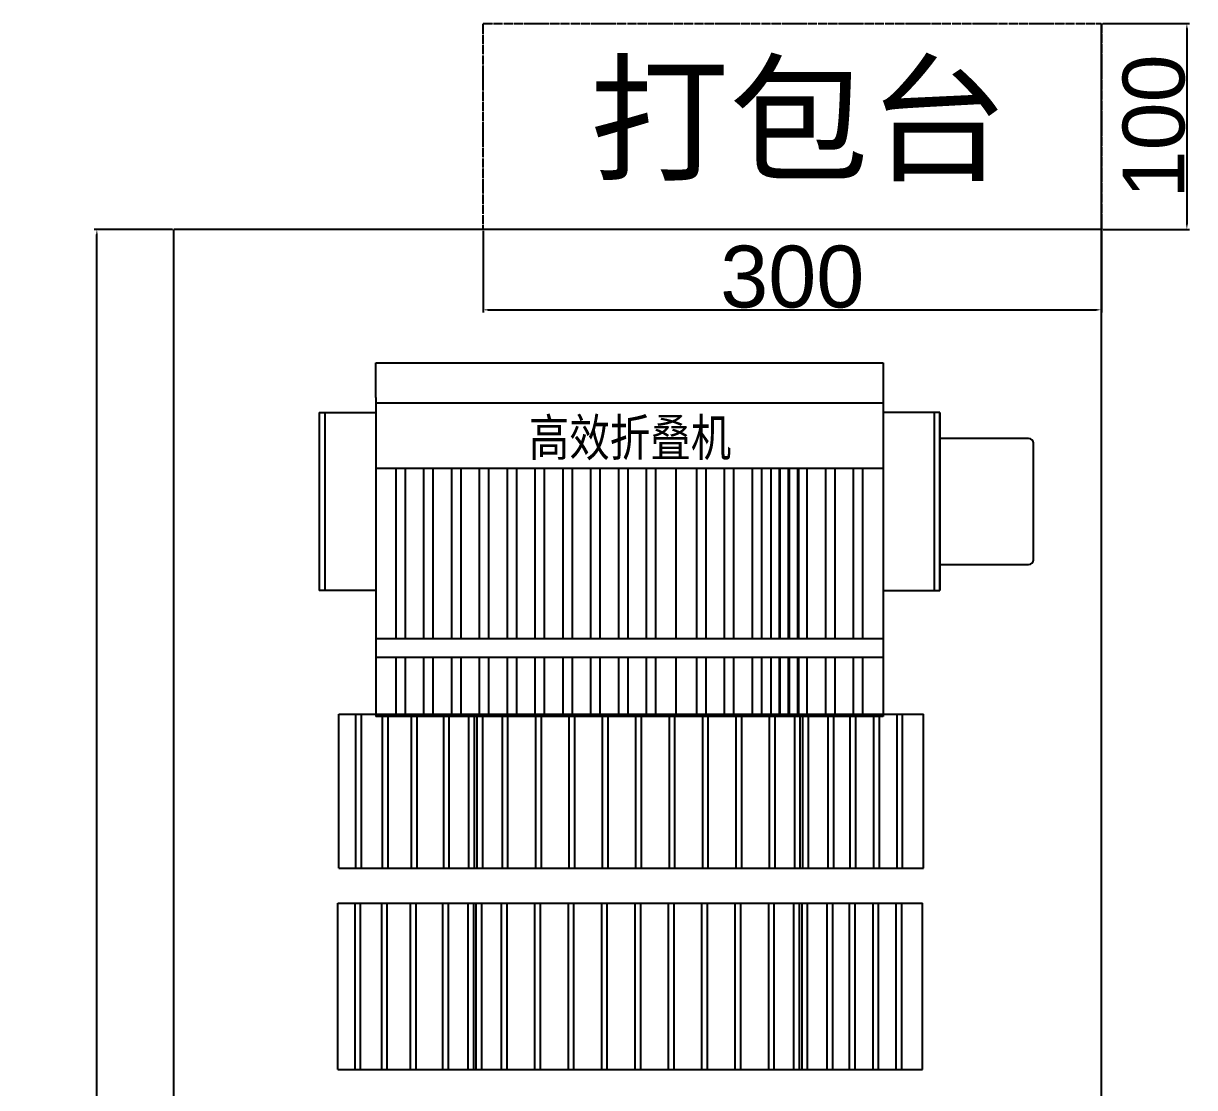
# Model space of a CAD drawing. Header units: millimetres. Extents: x 1761 to 11571, y -2876 to 3504.
# Drawn here: x 3089 to 3657, y 373 to 890 of the extents above; entities that cross this region are included whole.
import ezdxf

# ---------------------------------------------------------------- set-up
doc = ezdxf.new("R2010")
doc.units = ezdxf.units.MM
doc.linetypes.add('DOTE', pattern=[2.42, 2, -0.2, 0.02, -0.2])
for name, color, linetype in [('02', 254, 'Continuous'), ('11', 254, 'Continuous'), ('DOTE', 254, 'DOTE'), ('new', 7, 'Continuous'), ('PUB_TEXT', 254, 'Continuous')]:
    doc.layers.add(name, color=color, linetype=linetype)
doc.styles.get("Standard").update_dxf_attribs({"font": 'arial.ttf', "height": 30})
doc.styles.add('图纸中文说明', font='simplex.shx', dxfattribs={"width": 0.8, "bigfont": 'hztxt.shx'})
doc.dimstyles.new('ISO-25', dxfattribs={"dimtxt": 100, "dimasz": 2.5, "dimexe": 1.25, "dimexo": 0.625, "dimtad": 1, "dimtxsty": 'Standard', "dimcen": 2.5, "dimclrd": 2, "dimclre": 2, "dimclrt": 1, "dimadec": 0, "dimazin": 0, "dimtfac": 1, "dimtmove": 0, "dimatfit": 3, "dimfxl": 0, "dimarcsym": 0})

# ---------------------------------------------------------------- blocks, each defined once
blk = doc.blocks.new('SBJ')
at = {"color": 9}
for p, q in [((173129.8, 86358), (173129.8, 86278)), ((175865.3, 86358), (175865.3, 86278)), ((175865.3, 84638.8), (173129.8, 84638.8))]:
    blk.add_line(p, q, dxfattribs=at)
at = {"layer": '02', "color": 9}
for p, q in [((173239.8, 85056.6), (173239.8, 85978)), ((173289.8, 85056.6), (173289.8, 85978)), ((173389.8, 85056.6), (173389.8, 85978)), ((173439.8, 85056.6), (173439.8, 85978)), ((173539.8, 85056.6), (173539.8, 85978)), ((173589.8, 85056.6), (173589.8, 85978)), ((173689.8, 85056.6), (173689.8, 85978)), ((173739.8, 85056.6), (173739.8, 85978)), ((173839.8, 85056.6), (173839.8, 85978)), ((173889.8, 85056.6), (173889.8, 85978)), ((173989.8, 85056.6), (173989.8, 85978)), ((174039.8, 85056.6), (174039.8, 85978)), ((174139.8, 85056.6), (174139.8, 85978)), ((174189.8, 85056.6), (174189.8, 85978)), ((174289.8, 85056.6), (174289.8, 85978)), ((174339.8, 85056.6), (174339.8, 85978)), ((174439.8, 85056.6), (174439.8, 85978)), ((174489.8, 85056.6), (174489.8, 85978)), ((174589.8, 85056.6), (174589.8, 85978)), ((174639.8, 85056.6), (174639.8, 85978)), ((174749.8, 85056.6), (174749.8, 85978)), ((174860.2, 85056.6), (174860.2, 85978)), ((174910.2, 85056.6), (174910.2, 85978)), ((175010.2, 85056.6), (175010.2, 85978)), ((175060.2, 85056.6), (175060.2, 85978)), ((175160.2, 85056.6), (175160.2, 85978)), ((175210.2, 85056.6), (175210.2, 85978)), ((175260.6, 85056.6), (175260.6, 85978)), ((175305.7, 85056.6), (175305.7, 85978)), ((175310.2, 85056.6), (175310.2, 85978)), ((175310.6, 85056.6), (175310.6, 85978)), ((175355.3, 85056.6), (175355.3, 85978)), ((175360.2, 85056.6), (175360.2, 85978)), ((175405.7, 85056.6), (175405.7, 85978)), ((175410.6, 85056.6), (175410.6, 85978)), ((175455.7, 85056.6), (175455.7, 85978)), ((175455.7, 85056.6), (175455.7, 85978)), ((175555.7, 85056.6), (175555.7, 85978)), ((175605.7, 85056.6), (175605.7, 85978)), ((175705.7, 85056.6), (175705.7, 85978)), ((175755.7, 85056.6), (175755.7, 85978)), ((175865.3, 85056.6), (173129.8, 85056.6)), ((175865.3, 84956.2), (173129.8, 84956.2)), ((173239.8, 84637.5), (173239.8, 84956.2)), ((173289.8, 84637.5), (173289.8, 84956.2)), ((173389.8, 84637.5), (173389.8, 84956.2)), ((173439.8, 84637.5), (173439.8, 84956.2)), ((173539.8, 84637.5), (173539.8, 84956.2)), ((173589.8, 84637.5), (173589.8, 84956.2)), ((173689.8, 84637.5), (173689.8, 84956.2)), ((173739.8, 84637.5), (173739.8, 84956.2)), ((173839.8, 84637.5), (173839.8, 84956.2)), ((173889.8, 84637.5), (173889.8, 84956.2)), ((173989.8, 84637.5), (173989.8, 84956.2)), ((174039.8, 84637.5), (174039.8, 84956.2)), ((174139.8, 84637.5), (174139.8, 84956.2)), ((174189.8, 84637.5), (174189.8, 84956.2)), ((174289.8, 84637.5), (174289.8, 84956.2)), ((174339.8, 84637.5), (174339.8, 84956.2)), ((174439.8, 84637.5), (174439.8, 84956.2)), ((174489.8, 84637.5), (174489.8, 84956.2)), ((174589.8, 84637.5), (174589.8, 84956.2)), ((174639.8, 84637.5), (174639.8, 84956.2)), ((174749.8, 84637.5), (174749.8, 84956.2)), ((174860.2, 84637.5), (174860.2, 84956.2)), ((174910.2, 84637.5), (174910.2, 84956.2)), ((175010.2, 84637.5), (175010.2, 84956.2)), ((175060.2, 84637.5), (175060.2, 84956.2)), ((175160.2, 84637.5), (175160.2, 84956.2)), ((175210.2, 84637.5), (175210.2, 84956.2)), ((175260.6, 84637.5), (175260.6, 84956.2)), ((175305.7, 84637.5), (175305.7, 84956.2)), ((175310.2, 84637.5), (175310.2, 84956.2)), ((175310.6, 84637.5), (175310.6, 84956.2)), ((175355.3, 84637.5), (175355.3, 84956.2)), ((175360.2, 84637.5), (175360.2, 84956.2)), ((175405.7, 84637.5), (175405.7, 84956.2)), ((175410.6, 84637.5), (175410.6, 84956.2)), ((175455.7, 84637.5), (175455.7, 84956.2)), ((175455.7, 84637.5), (175455.7, 84956.2)), ((175555.7, 84637.5), (175555.7, 84956.2)), ((175605.7, 84637.5), (175605.7, 84956.2)), ((175705.7, 84637.5), (175705.7, 84956.2)), ((175755.7, 84637.5), (175755.7, 84956.2)), ((172930.3, 84651.3), (176082.3, 84651.3)), ((172930.3, 83821), (172930.3, 84651.3)), ((173023, 83821), (173023, 84651.3)), ((173053, 83821), (173053, 84651.3)), ((173080.3, 84651.3), (175932.3, 84651.3)), ((173166.5, 83821), (173166.5, 84651.3)), ((173196.5, 83821), (173196.5, 84651.3)), ((173322.4, 83821), (173322.4, 84651.3)), ((173352.4, 83821), (173352.4, 84651.3)), ((173496.5, 83821), (173496.5, 84651.3)), ((173526.5, 83821), (173526.5, 84651.3)), ((173632.5, 83821), (173632.5, 84651.3)), ((173632.5, 83821), (173632.5, 84651.3)), ((173632.5, 83821), (173632.5, 84651.3)), ((173662.5, 83821), (173662.5, 84651.3)), ((173662.5, 83821), (173662.5, 84651.3)), ((173662.5, 83821), (173662.5, 84651.3)), ((173676.5, 83821), (173676.5, 84651.3)), ((173706.5, 83821), (173706.5, 84651.3)), ((173812.5, 83821), (173812.5, 84651.3)), ((173812.5, 83821), (173812.5, 84651.3)), ((173812.5, 83821), (173812.5, 84651.3)), ((173812.5, 83821), (173812.5, 84651.3)), ((173842.5, 83821), (173842.5, 84651.3)), ((173842.5, 83821), (173842.5, 84651.3)), ((173842.5, 83821), (173842.5, 84651.3)), ((173842.5, 83821), (173842.5, 84651.3)), ((173992.5, 83821), (173992.5, 84651.3)), ((173992.5, 83821), (173992.5, 84651.3)), ((173992.5, 83821), (173992.5, 84651.3)), ((173992.5, 83821), (173992.5, 84651.3)), ((174022.5, 83821), (174022.5, 84651.3)), ((174022.5, 83821), (174022.5, 84651.3)), ((174022.5, 83821), (174022.5, 84651.3)), ((174022.5, 83821), (174022.5, 84651.3)), ((174172.5, 83821), (174172.5, 84651.3)), ((174172.5, 83821), (174172.5, 84651.3)), ((174202.5, 83821), (174202.5, 84651.3)), ((174202.5, 83821), (174202.5, 84651.3)), ((174352.5, 83821), (174352.5, 84651.3)), ((174352.5, 83821), (174352.5, 84651.3)), ((174382.5, 83821), (174382.5, 84651.3)), ((174382.5, 83821), (174382.5, 84651.3)), ((174532.5, 83821), (174532.5, 84651.3)), ((174532.5, 83821), (174532.5, 84651.3)), ((174532.5, 83821), (174532.5, 84651.3)), ((174532.5, 83821), (174532.5, 84651.3)), ((174562.5, 83821), (174562.5, 84651.3)), ((174562.5, 83821), (174562.5, 84651.3)), ((174562.5, 83821), (174562.5, 84651.3)), ((174562.5, 83821), (174562.5, 84651.3)), ((174712.5, 83821), (174712.5, 84651.3)), ((174712.5, 83821), (174712.5, 84651.3)), ((174712.5, 83821), (174712.5, 84651.3)), ((174712.5, 83821), (174712.5, 84651.3)), ((174712.5, 83821), (174712.5, 84651.3)), ((174742.5, 83821), (174742.5, 84651.3)), ((174742.5, 83821), (174742.5, 84651.3)), ((174742.5, 83821), (174742.5, 84651.3)), ((174742.5, 83821), (174742.5, 84651.3)), ((174742.5, 83821), (174742.5, 84651.3)), ((174892.5, 83821), (174892.5, 84651.3)), ((174892.5, 83821), (174892.5, 84651.3)), ((174892.5, 83821), (174892.5, 84651.3)), ((174922.5, 83821), (174922.5, 84651.3)), ((174922.5, 83821), (174922.5, 84651.3)), ((174922.5, 83821), (174922.5, 84651.3)), ((175072.5, 83821), (175072.5, 84651.3)), ((175102.5, 83821), (175102.5, 84651.3)), ((175252.5, 83821), (175252.5, 84651.3)), ((175252.5, 83821), (175252.5, 84651.3)), ((175252.5, 83821), (175252.5, 84651.3)), ((175282.5, 83821), (175282.5, 84651.3)), ((175282.5, 83821), (175282.5, 84651.3)), ((175282.5, 83821), (175282.5, 84651.3)), ((175388.5, 83821), (175388.5, 84651.3)), ((175388.5, 83821), (175388.5, 84651.3)), ((175388.5, 83821), (175388.5, 84651.3)), ((175418.5, 83821), (175418.5, 84651.3)), ((175418.5, 83821), (175418.5, 84651.3)), ((175418.5, 83821), (175418.5, 84651.3)), ((175432.5, 83821), (175432.5, 84651.3)), ((175432.5, 83821), (175432.5, 84651.3)), ((175432.5, 83821), (175432.5, 84651.3)), ((175432.5, 83821), (175432.5, 84651.3)), ((175462.5, 83821), (175462.5, 84651.3)), ((175462.5, 83821), (175462.5, 84651.3)), ((175462.5, 83821), (175462.5, 84651.3)), ((175462.5, 83821), (175462.5, 84651.3)), ((175568.5, 83821), (175568.5, 84651.3)), ((175598.5, 83821), (175598.5, 84651.3)), ((175688, 83821), (175688, 84651.3)), ((175718, 83821), (175718, 84651.3)), ((175815.3, 83821), (175815.3, 84651.3)), ((175845.3, 83821), (175845.3, 84651.3)), ((175939.7, 83821), (175939.7, 84651.3)), ((175969.7, 83821), (175969.7, 84651.3)), ((176082.3, 83821), (176082.3, 84651.3)), ((172930.3, 83821), (176082.3, 83821)), ((172925.8, 83631.6), (176077.8, 83631.6)), ((172925.8, 82735.2), (172925.8, 83631.6)), ((173018.5, 82735.2), (173018.5, 83631.6)), ((173048.5, 82735.2), (173048.5, 83631.6)), ((173075.8, 83631.6), (175927.8, 83631.6)), ((173162, 82735.2), (173162, 83631.6)), ((173192, 82735.2), (173192, 83631.6)), ((173317.9, 82735.2), (173317.9, 83631.6)), ((173347.9, 82735.2), (173347.9, 83631.6)), ((173492, 82735.2), (173492, 83631.6)), ((173522, 82735.2), (173522, 83631.6)), ((173628, 82735.2), (173628, 83631.6)), ((173628, 82735.2), (173628, 83631.6)), ((173628, 82735.2), (173628, 83631.6)), ((173658, 82735.2), (173658, 83631.6)), ((173658, 82735.2), (173658, 83631.6)), ((173658, 82735.2), (173658, 83631.6)), ((173672, 82735.2), (173672, 83631.6)), ((173702, 82735.2), (173702, 83631.6)), ((173808, 82735.2), (173808, 83631.6)), ((173808, 82735.2), (173808, 83631.6)), ((173808, 82735.2), (173808, 83631.6)), ((173808, 82735.2), (173808, 83631.6)), ((173838, 82735.2), (173838, 83631.6)), ((173838, 82735.2), (173838, 83631.6)), ((173838, 82735.2), (173838, 83631.6)), ((173838, 82735.2), (173838, 83631.6)), ((173988, 82735.2), (173988, 83631.6)), ((173988, 82735.2), (173988, 83631.6)), ((173988, 82735.2), (173988, 83631.6)), ((173988, 82735.2), (173988, 83631.6)), ((174018, 82735.2), (174018, 83631.6)), ((174018, 82735.2), (174018, 83631.6)), ((174018, 82735.2), (174018, 83631.6)), ((174018, 82735.2), (174018, 83631.6)), ((174168, 82735.2), (174168, 83631.6)), ((174168, 82735.2), (174168, 83631.6)), ((174198, 82735.2), (174198, 83631.6)), ((174198, 82735.2), (174198, 83631.6)), ((174348, 82735.2), (174348, 83631.6)), ((174348, 82735.2), (174348, 83631.6)), ((174378, 82735.2), (174378, 83631.6)), ((174378, 82735.2), (174378, 83631.6)), ((174528, 82735.2), (174528, 83631.6)), ((174528, 82735.2), (174528, 83631.6)), ((174528, 82735.2), (174528, 83631.6)), ((174528, 82735.2), (174528, 83631.6)), ((174558, 82735.2), (174558, 83631.6)), ((174558, 82735.2), (174558, 83631.6)), ((174558, 82735.2), (174558, 83631.6)), ((174558, 82735.2), (174558, 83631.6)), ((174708, 82735.2), (174708, 83631.6)), ((174708, 82735.2), (174708, 83631.6)), ((174708, 82735.2), (174708, 83631.6)), ((174708, 82735.2), (174708, 83631.6)), ((174708, 82735.2), (174708, 83631.6)), ((174738, 82735.2), (174738, 83631.6)), ((174738, 82735.2), (174738, 83631.6)), ((174738, 82735.2), (174738, 83631.6)), ((174738, 82735.2), (174738, 83631.6)), ((174738, 82735.2), (174738, 83631.6)), ((174888, 82735.2), (174888, 83631.6)), ((174888, 82735.2), (174888, 83631.6)), ((174888, 82735.2), (174888, 83631.6)), ((174918, 82735.2), (174918, 83631.6)), ((174918, 82735.2), (174918, 83631.6)), ((174918, 82735.2), (174918, 83631.6)), ((175068, 82735.2), (175068, 83631.6)), ((175098, 82735.2), (175098, 83631.6)), ((175248, 82735.2), (175248, 83631.6)), ((175248, 82735.2), (175248, 83631.6)), ((175248, 82735.2), (175248, 83631.6)), ((175278, 82735.2), (175278, 83631.6)), ((175278, 82735.2), (175278, 83631.6)), ((175278, 82735.2), (175278, 83631.6)), ((175384, 82735.2), (175384, 83631.6)), ((175384, 82735.2), (175384, 83631.6)), ((175384, 82735.2), (175384, 83631.6)), ((175414, 82735.2), (175414, 83631.6)), ((175414, 82735.2), (175414, 83631.6)), ((175414, 82735.2), (175414, 83631.6)), ((175428, 82735.2), (175428, 83631.6)), ((175428, 82735.2), (175428, 83631.6)), ((175428, 82735.2), (175428, 83631.6)), ((175428, 82735.2), (175428, 83631.6)), ((175458, 82735.2), (175458, 83631.6)), ((175458, 82735.2), (175458, 83631.6)), ((175458, 82735.2), (175458, 83631.6)), ((175458, 82735.2), (175458, 83631.6)), ((175564, 82735.2), (175564, 83631.6)), ((175594, 82735.2), (175594, 83631.6)), ((175683.5, 82735.2), (175683.5, 83631.6)), ((175713.5, 82735.2), (175713.5, 83631.6)), ((175810.8, 82735.2), (175810.8, 83631.6)), ((175840.8, 82735.2), (175840.8, 83631.6)), ((175935.2, 82735.2), (175935.2, 83631.6)), ((175965.2, 82735.2), (175965.2, 83631.6)), ((176077.8, 82735.2), (176077.8, 83631.6)), ((172925.8, 82735.2), (176077.8, 82735.2))]:
    blk.add_line(p, q, dxfattribs=at)
at = {"layer": '11', "color": 9}
for p, q in [((173129.8, 86545), (175865.3, 86545)), ((173129.8, 86358), (173129.8, 86545)), ((175865.3, 86545), (175865.3, 86358)), ((173129.8, 86328), (173129.8, 84637.5)), ((175865.3, 86328), (173129.8, 86328)), ((175865.3, 86328), (175865.3, 84637.5)), ((172824.8, 86278), (172824.8, 85318)), ((172824.8, 86278), (173129.8, 86278)), ((172854.8, 86278), (172854.8, 85318)), ((176170.3, 86278), (175865.3, 86278)), ((176140.3, 86278), (176140.3, 85318)), ((176170.3, 86278), (176170.3, 85318)), ((176170.3, 85318), (176170.3, 86278)), ((176648.8, 86138), (176164.8, 86138)), ((176674.8, 85484), (176674.8, 86112)), ((173129.8, 85978), (175865.3, 85978)), ((176164.8, 85458), (176648.8, 85458)), ((173129.8, 85318), (172824.8, 85318)), ((175865.3, 85318), (176170.3, 85318))]:
    blk.add_line(p, q, dxfattribs=at)
for centre, start, end in [((176648.8, 86112), 0, 90), ((176648.8, 85484), 270, 0)]:
    blk.add_arc(centre, 26, start, end, dxfattribs=at)
at = {"color": 255, "insert": (175046, 86020), "char_height": 200, "width": 2428.892, "attachment_point": 9, "style": '图纸中文说明'}
blk.add_mtext('{\\fMicrosoft YaHei Light|b0|i0|c134|p34;高效折叠机}', dxfattribs=at)
blk = doc.blocks.new('*D65')
at = {"color": 2, "lineweight": -2, "transparency": 16777216}
for p, q in [((3161.12, 789.58), (3123.13, 789.58)), ((3124.38, -357.92), (3124.38, 787.08)), ((3161.12, -360.42), (3123.13, -360.42))]:
    blk.add_line(p, q, dxfattribs=at)
at = {"color": 2, "transparency": 16777216}
for points in [[(3123.96, 787.08), (3124.8, 787.08), (3124.38, 789.58)], [(3123.96, -357.92), (3124.8, -357.92), (3124.38, -360.42)]]:
    blk.add_solid(points, dxfattribs=at)
at = {"layer": 'Defpoints', "color": 0, "transparency": 16777216}
for p in [(3124.38, 789.58), (3161.74, 789.58), (3161.74, -360.42)]:
    blk.add_point(p, dxfattribs=at)
at = {"color": 1, "transparency": 16777216, "insert": (3108.44, 214.58), "char_height": 30, "attachment_point": 5, "rotation": 90}
blk.add_mtext('1150', dxfattribs=at)
blk = doc.blocks.new('*D73')
at = {"color": 2, "lineweight": -2, "transparency": 16777216}
for p, q in [((3311.74, 788.95), (3311.74, 749.3)), ((3611.74, 788.95), (3611.74, 749.3)), ((3314.24, 750.55), (3609.24, 750.55))]:
    blk.add_line(p, q, dxfattribs=at)
at = {"color": 2, "transparency": 16777216}
for points in [[(3314.24, 750.96), (3314.24, 750.13), (3311.74, 750.55)], [(3609.24, 750.96), (3609.24, 750.13), (3611.74, 750.55)]]:
    blk.add_solid(points, dxfattribs=at)
at = {"layer": 'Defpoints', "color": 0, "transparency": 16777216}
for p in [(3311.74, 789.58), (3611.74, 789.58), (3611.74, 750.55)]:
    blk.add_point(p, dxfattribs=at)
at = {"color": 1, "transparency": 16777216, "insert": (3461.74, 766.5), "char_height": 30, "attachment_point": 5}
blk.add_mtext('300', dxfattribs=at)
blk = doc.blocks.new('*D74')
at = {"color": 2, "lineweight": -2, "transparency": 16777216}
for p, q in [((3612.37, 889.58), (3654.43, 889.58)), ((3653.18, 887.08), (3653.18, 792.08)), ((3612.37, 789.58), (3654.43, 789.58))]:
    blk.add_line(p, q, dxfattribs=at)
at = {"color": 2, "transparency": 16777216}
for points in [[(3652.76, 887.08), (3653.6, 887.08), (3653.18, 889.58)], [(3652.76, 792.08), (3653.6, 792.08), (3653.18, 789.58)]]:
    blk.add_solid(points, dxfattribs=at)
at = {"layer": 'Defpoints', "color": 0, "transparency": 16777216}
for p in [(3611.74, 889.58), (3611.74, 789.58), (3653.18, 789.58)]:
    blk.add_point(p, dxfattribs=at)
at = {"color": 1, "transparency": 16777216, "insert": (3637.24, 839.58), "char_height": 30, "attachment_point": 5, "rotation": 90}
blk.add_mtext('100', dxfattribs=at)

msp = doc.modelspace()

# ---------------------------------------------------------------- linework, layer by layer
at = {"color": 255}
for p, q in [((3611.745, 789.58), (3611.745, 889.58)), ((3161.745, -360.42), (3161.745, 789.58)), ((3611.745, 789.58), (3161.745, 789.58)), ((3611.745, -360.42), (3611.745, 789.58))]:
    msp.add_line(p, q, dxfattribs=at)
at = {"layer": 'DOTE', "color": 255}
msp.add_lwpolyline([(3311.745, 889.58), (3611.745, 889.58), (3611.745, 789.58), (3311.745, 789.58)], close=True, dxfattribs=at)

# ---------------------------------------------------------------- block references
at = {"layer": 'new', "color": 1, "xscale": 0.09, "yscale": 0.09, "zscale": 0.09}
msp.add_blockref('SBJ', (-12322.008, -7064.273), dxfattribs=at)

# ---------------------------------------------------------------- texts
at = {"layer": 'PUB_TEXT', "color": 255}
msp.add_text('打包台', height=49.621, dxfattribs=at).set_placement((3363.441, 818.308))

# ---------------------------------------------------------------- dimensions: what is measured, and where the dimension line sits
at = {"color": 255}
for base, p1, p2, picture, middle in [((3653.182, 789.58), (3611.745, 889.58), (3611.745, 789.58), '*D74', (3637.239, 839.58)), ((3124.38, 789.58), (3161.745, -360.42), (3161.745, 789.58), '*D65', (3108.438, 214.58))]:
    dim = msp.add_linear_dim(base=base, p1=p1, p2=p2, angle=90, dimstyle='ISO-25', dxfattribs=at)
    dim.commit()
    dim.dimension.update_dxf_attribs({"geometry": picture, "text_midpoint": middle})
dim = msp.add_linear_dim(base=(3611.745, 750.548), p1=(3311.745, 789.58), p2=(3611.745, 789.58), dimstyle='ISO-25', dxfattribs=at)
dim.commit()
dim.dimension.update_dxf_attribs({"geometry": '*D73', "text_midpoint": (3461.745, 766.5)})

doc.saveas('drawing.dxf')
